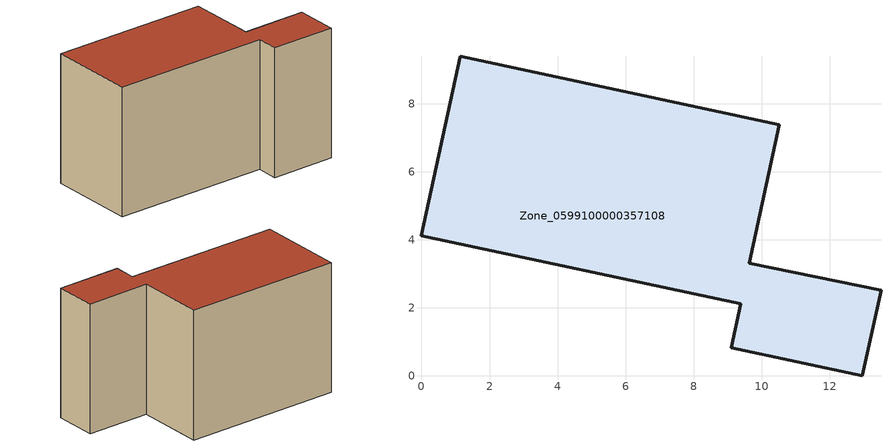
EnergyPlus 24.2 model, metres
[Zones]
Zone_0599100000357108
 floor ground (C_G): 9.11,0.82 9.38,2.12 0,4.12 1.14,9.41 10.52,7.39 9.64,3.31 13.51,2.53 12.96,0 z0
 wall outside (C_F): 9.38,2.12 9.11,0.82 12.96,0 13.51,2.53 9.64,3.31 10.52,7.39 1.14,9.41 0,4.12 9.38,2.12 z0:7.86
 roof outside (C_R): 1.14,9.41 0,4.12 9.38,2.12 9.11,0.82 12.96,0 13.51,2.53 9.64,3.31 10.52,7.39 z7.86
[BUILDING]
Pand.0599100000357108: North Axis=0; Terrain=City; Loads Convergence Tolerance Value=0.04; Temperature Convergence Tolerance Value=0.4; Solar Distribution=FullExterior; Maximum Number of Warmup Days=25; Minimum Number of Warmup Days=1
[Site:Location]
Rotterdam.The.Hague.AP_ZH_NLD Design_Conditions: Latitude=51.96; Longitude=4.45; Time Zone=1; Elevation=-4.5
[SITE:GROUNDTEMPERATURE:BUILDINGSURFACE]
18, 18, 18, 18, 18, 18, 18, 18, 18, 18, 18, 18
[MATERIAL] Thermal Absorptance=0.9; Solar Absorptance=0.7; Visible Absorptance=0.7
Name | Roughness | Thickness | Conductivity | Density | Specific Heat
G.TI.1992-2005 | MediumSmooth | 0.15 | 0.06 | 540 | 1210
F.TI.1992-2005 | Rough | 0.3 | 0.12 | 1920 | 840
R.TI.1992-2005 | MediumRough | 0.2 | 0.08 | 1500 | 1000
[CONSTRUCTION]
C_G: G.TI.1992-2005
C_F: F.TI.1992-2005
C_R: R.TI.1992-2005
[ZONE]
Zone_0599100000357108: Type=1; Multiplier=1; Ceiling Height=Autocalculate; Volume=Autocalculate; Floor Area=autocalculate; Part of Total Floor Area=Yes
[ZONEINFILTRATION:DESIGNFLOWRATE]
Infil_Zone_0599100000357108: Zone or ZoneList or Space or SpaceList=Zone_0599100000357108; Schedule=AlwaysOn; Design Flow Rate Calculation Method=Flow/Area; Flow Rate per Floor Area=0.0015; Constant Term Coefficient=1; Temperature Term Coefficient=0; Velocity Term Coefficient=0; Velocity Squared Term Coefficient=0
[HVACTEMPLATE:ZONE:IDEALLOADSAIRSYSTEM]
Zone_0599100000357108: Maximum Heating Supply Air Temperature=50; Minimum Cooling Supply Air Temperature=13; Maximum Heating Supply Air Humidity Ratio=0.0156; Minimum Cooling Supply Air Humidity Ratio=0.0077; Heating Limit=NoLimit; Cooling Limit=NoLimit; Dehumidification Control Type=ConstantSensibleHeatRatio; Cooling Sensible Heat Ratio=0.7; Dehumidification Setpoint=60; Humidification Control Type=None; Humidification Setpoint=30; Outdoor Air Method=None; Outdoor Air Flow Rate per Person=0.00944; Outdoor Air Flow Rate per Zone Floor Area=0; Outdoor Air Flow Rate per Zone=0; Demand Controlled Ventilation Type=None; Outdoor Air Economizer Type=NoEconomizer; Heat Recovery Type=None; Sensible Heat Recovery Effectiveness=0.7; Latent Heat Recovery Effectiveness=0.65
[ZONECONTROL:THERMOSTAT]
ThermostatControl_Zone_0599100000357108: Zone or ZoneList=Zone_0599100000357108; Control Type Schedule=DualSetpointControlType; Control 1=Thermostat_Zone_0599100000357108; Temperature Difference Between Cutout And Setpoint=0
[THERMOSTATSETPOINT:DUALSETPOINT]
Thermostat_Zone_0599100000357108: Heating Setpoint Temperature Schedule=HeatingSetpoint_Zone_0599100000357108; Cooling Setpoint Temperature Schedule=CoolingSetpoint_Zone_0599100000357108
[SCHEDULE:COMPACT]
HeatingSetpoint_Zone_0599100000357108: Through: 12/31, For: AllDays, Until: 24:00, 21
CoolingSetpoint_Zone_0599100000357108: Through: 12/31, For: AllDays, Until: 24:00, 24
DualSetpointControlType: Through: 12/31, For: AllDays, Until: 24:00, 4
AlwaysOn: Through: 12/31, For: AllDays, Until: 24:00, 1
